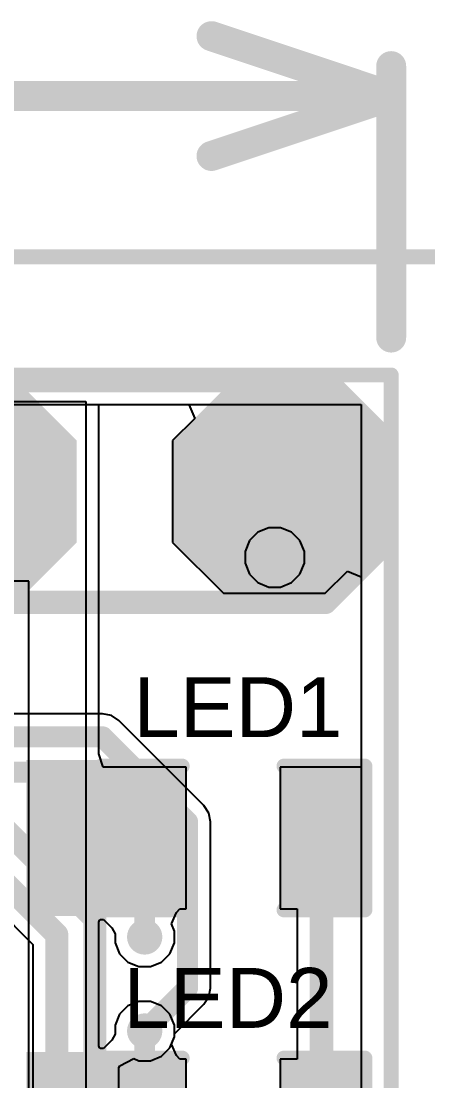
# Model space of a CAD drawing. Header units: millimetres. Extents: x -96 to 8, y -10 to 27.
# Drawn here: x -3.14 to 0.31, y 18.02 to 27 of the extents above; entities that cross this region are included whole.
import ezdxf

# ---------------------------------------------------------------- set-up
doc = ezdxf.new("R2010")
doc.units = ezdxf.units.MM
for name, color, linetype in [('BottomLayer', 5, 'Continuous'), ('Mechanical1', 6, 'Continuous'), ('Mechanical2', 216, 'Continuous'), ('TopLayer', 1, 'Continuous'), ('TopOverlay', 2, 'Continuous'), ('TopPaste', 8, 'Continuous'), ('TopSolder', 216, 'Continuous'), ('ViaHoleLayer', 16, 'Continuous')]:
    doc.layers.add(name, color=color, linetype=linetype)
doc.styles.add('Arial', font='', dxfattribs={"height": 0.2})
doc.styles.get('Arial').set_extended_font_data('Arial')

# ---------------------------------------------------------------- blocks, each defined once
blk = doc.blocks.new('LED_0603_38')
at = {"layer": 'TopLayer'}
for points in [[(-1, 0.5), (-0.5, 0.5), (-0.5, -0.5), (-1, -0.5)], [(0.5, 0.5), (1, 0.5), (1, -0.5), (0.5, -0.5)]]:
    blk.add_hatch(color=1, dxfattribs=at).paths.add_polyline_path(points)
at = {"layer": 'TopOverlay'}
blk.add_hatch(color=2, dxfattribs=at).paths.add_polyline_path([(1.1176, -0.6604), (1.7526, -0.6604), (1.7526, 0.6604), (1.1176, 0.6604)])
at = {"layer": 'TopPaste'}
for points in [[(-1, 0.5), (-0.5, 0.5), (-0.5, -0.5), (-1, -0.5)], [(0.5, 0.5), (1, 0.5), (1, -0.5), (0.5, -0.5)]]:
    blk.add_hatch(color=8, dxfattribs=at).paths.add_polyline_path(points)
at = {"layer": 'TopSolder'}
for points in [[(-1.1016, 0.6016), (-0.3984, 0.6016), (-0.3984, -0.6016), (-1.1016, -0.6016)], [(0.3984, 0.6016), (1.1016, 0.6016), (1.1016, -0.6016), (0.3984, -0.6016)]]:
    blk.add_hatch(color=216, dxfattribs=at).paths.add_polyline_path(points)
at = {"layer": 'TopOverlay', "const_width": 0.127}
for points in [[(-1.1176, 0.6096), (-1.1176, -0.6096)], [(-0.4318, 0.6096), (-1.1176, 0.6096)], [(1.1176, 0.6096), (0.4318, 0.6096)], [(1.1176, 0.6096), (1.1176, -0.6096)], [(-0.4318, -0.6096), (-1.1176, -0.6096)], [(1.1176, -0.6096), (0.4318, -0.6096)]]:
    blk.add_lwpolyline(points, dxfattribs=at)
at = {"layer": 'TopOverlay', "const_width": 0.0635}
for points in [[(-1.1494, 0.6096, 1), (-1.0858, 0.6096, 1)], [(-1.1494, 0.6096, 1), (-1.0858, 0.6096, 1)], [(-0.4636, 0.6096, 1), (-0.4001, 0.6096, 1)], [(0.4001, 0.6096, 1), (0.4636, 0.6096, 1)], [(1.0859, 0.6096, 1), (1.1494, 0.6096, 1)], [(1.0859, 0.6096, 1), (1.1494, 0.6096, 1)], [(-1.1494, -0.6096, 1), (-1.0858, -0.6096, 1)], [(-1.1494, -0.6096, 1), (-1.0858, -0.6096, 1)], [(-0.4636, -0.6096, 1), (-0.4001, -0.6096, 1)], [(0.4001, -0.6096, 1), (0.4636, -0.6096, 1)], [(1.0859, -0.6096, 1), (1.1494, -0.6096, 1)], [(1.0859, -0.6096, 1), (1.1494, -0.6096, 1)]]:
    blk.add_lwpolyline(points, format="xyb", close=True, dxfattribs=at)
blk = doc.blocks.new('LED_0603_39')
at = {"layer": 'TopLayer'}
for points in [[(-1, 0.5), (-0.5, 0.5), (-0.5, -0.5), (-1, -0.5)], [(0.5, 0.5), (1, 0.5), (1, -0.5), (0.5, -0.5)]]:
    blk.add_hatch(color=1, dxfattribs=at).paths.add_polyline_path(points)
at = {"layer": 'TopOverlay'}
blk.add_hatch(color=2, dxfattribs=at).paths.add_polyline_path([(1.1176, -0.6604), (1.7526, -0.6604), (1.7526, 0.6604), (1.1176, 0.6604)])
at = {"layer": 'TopPaste'}
for points in [[(-1, 0.5), (-0.5, 0.5), (-0.5, -0.5), (-1, -0.5)], [(0.5, 0.5), (1, 0.5), (1, -0.5), (0.5, -0.5)]]:
    blk.add_hatch(color=8, dxfattribs=at).paths.add_polyline_path(points)
at = {"layer": 'TopSolder'}
for points in [[(-1.1016, 0.6016), (-0.3984, 0.6016), (-0.3984, -0.6016), (-1.1016, -0.6016)], [(0.3984, 0.6016), (1.1016, 0.6016), (1.1016, -0.6016), (0.3984, -0.6016)]]:
    blk.add_hatch(color=216, dxfattribs=at).paths.add_polyline_path(points)
at = {"layer": 'TopOverlay', "const_width": 0.127}
for points in [[(-1.1176, 0.6096), (-1.1176, -0.6096)], [(-0.4318, 0.6096), (-1.1176, 0.6096)], [(1.1176, 0.6096), (0.4318, 0.6096)], [(1.1176, 0.6096), (1.1176, -0.6096)], [(-0.4318, -0.6096), (-1.1176, -0.6096)], [(1.1176, -0.6096), (0.4318, -0.6096)]]:
    blk.add_lwpolyline(points, dxfattribs=at)
at = {"layer": 'TopOverlay', "const_width": 0.0635}
for points in [[(-1.1494, 0.6096, 1), (-1.0858, 0.6096, 1)], [(-1.1494, 0.6096, 1), (-1.0858, 0.6096, 1)], [(-0.4636, 0.6096, 1), (-0.4001, 0.6096, 1)], [(0.4001, 0.6096, 1), (0.4636, 0.6096, 1)], [(1.0859, 0.6096, 1), (1.1494, 0.6096, 1)], [(1.0859, 0.6096, 1), (1.1494, 0.6096, 1)], [(-1.1494, -0.6096, 1), (-1.0858, -0.6096, 1)], [(-1.1494, -0.6096, 1), (-1.0858, -0.6096, 1)], [(-0.4636, -0.6096, 1), (-0.4001, -0.6096, 1)], [(0.4001, -0.6096, 1), (0.4636, -0.6096, 1)], [(1.0859, -0.6096, 1), (1.1494, -0.6096, 1)], [(1.0859, -0.6096, 1), (1.1494, -0.6096, 1)]]:
    blk.add_lwpolyline(points, format="xyb", close=True, dxfattribs=at)
blk = doc.blocks.new('5_T____P___44')
at = {"layer": 'TopLayer'}
for points in [[(0.381, 0.762), (-0.381, 0.762), (-0.762, 0.381), (-0.762, -0.381), (-0.381, -0.762), (0.381, -0.762), (0.762, -0.381), (0.762, 0.381)], [(2.921, 0.762), (2.159, 0.762), (1.778, 0.381), (1.778, -0.381), (2.159, -0.762), (2.921, -0.762), (3.302, -0.381), (3.302, 0.381)]]:
    blk.add_hatch(color=1, dxfattribs=at).paths.add_polyline_path(points)
at = {"layer": 'TopPaste'}
for points in [[(0.381, 0.762), (-0.381, 0.762), (-0.762, 0.381), (-0.762, -0.381), (-0.381, -0.762), (0.381, -0.762), (0.762, -0.381), (0.762, 0.381)], [(2.921, 0.762), (2.159, 0.762), (1.778, 0.381), (1.778, -0.381), (2.159, -0.762), (2.921, -0.762), (3.302, -0.381), (3.302, 0.381)]]:
    blk.add_hatch(color=8, dxfattribs=at).paths.add_polyline_path(points)
at = {"layer": 'TopSolder'}
for points in [[(0.4318, 0.8636), (-0.4318, 0.8636), (-0.8636, 0.4318), (-0.8636, -0.4318), (-0.4318, -0.8636), (0.4318, -0.8636), (0.8636, -0.4318), (0.8636, 0.4318)], [(2.9718, 0.8636), (2.1082, 0.8636), (1.6764, 0.4318), (1.6764, -0.4318), (2.1082, -0.8636), (2.9718, -0.8636), (3.4036, -0.4318), (3.4036, 0.4318)]]:
    blk.add_hatch(color=216, dxfattribs=at).paths.add_polyline_path(points)
at = {"layer": 'TopOverlay', "const_width": 0.2}
for points in [[(-0.4318, 0.9398), (-0.9398, 0.4318)], [(10.5918, 0.9398), (-0.4318, 0.9398)], [(-0.9398, 0.4318), (-0.9398, -0.4318)], [(-0.4318, -0.9398), (-0.9398, -0.4318)], [(10.5918, -0.9398), (-0.4318, -0.9398)]]:
    blk.add_lwpolyline(points, dxfattribs=at)
at = {"layer": 'TopOverlay', "const_width": 0.1}
for points in [[(-0.4818, 0.9398, 1), (-0.3818, 0.9398, 1)], [(-0.4818, 0.9398, 1), (-0.3818, 0.9398, 1)], [(-0.9898, 0.4318, 1), (-0.8898, 0.4318, 1)], [(-0.9898, 0.4318, 1), (-0.8898, 0.4318, 1)], [(-0.9898, -0.4318, 1), (-0.8898, -0.4318, 1)], [(-0.9898, -0.4318, 1), (-0.8898, -0.4318, 1)], [(-0.4818, -0.9398, 1), (-0.3818, -0.9398, 1)], [(-0.4818, -0.9398, 1), (-0.3818, -0.9398, 1)]]:
    blk.add_lwpolyline(points, format="xyb", close=True, dxfattribs=at)

msp = doc.modelspace()

# ---------------------------------------------------------------- hatches: boundary and pattern name
at = {"layer": 'BottomLayer'}
h = msp.add_hatch(color=5, dxfattribs=at)
edge = h.paths.add_edge_path()
edge.add_arc((-0.9882, 22.4536), 0.15, 0, 360)
h = msp.add_hatch(color=5, dxfattribs=at)
edge = h.paths.add_edge_path()
edge.add_arc((-2.091, 19.2348), 0.15, 0, 360)
h = msp.add_hatch(color=5, dxfattribs=at)
edge = h.paths.add_edge_path()
edge.add_arc((-2.091, 18.4372), 0.15, 0, 360)
at = {"layer": 'TopLayer'}
h = msp.add_hatch(color=1, dxfattribs=at)
edge = h.paths.add_edge_path()
edge.add_arc((-0.9882, 22.4536), 0.15, 0, 360)
h = msp.add_hatch(color=1, dxfattribs=at)
edge = h.paths.add_edge_path()
edge.add_arc((-2.091, 19.2348), 0.15, 0, 360)
h = msp.add_hatch(color=1, dxfattribs=at)
edge = h.paths.add_edge_path()
edge.add_arc((-2.091, 18.4372), 0.15, 0, 360)
at = {"layer": 'ViaHoleLayer'}
h = msp.add_hatch(color=16, dxfattribs=at)
edge = h.paths.add_edge_path()
edge.add_arc((-0.9882, 22.4536), 0.075, 0, 360)
h = msp.add_hatch(color=16, dxfattribs=at)
edge = h.paths.add_edge_path()
edge.add_arc((-2.091, 19.2348), 0.075, 0, 360)
h = msp.add_hatch(color=16, dxfattribs=at)
edge = h.paths.add_edge_path()
edge.add_arc((-2.091, 18.4372), 0.075, 0, 360)

# ---------------------------------------------------------------- linework, layer by layer
at = {"layer": 'BottomLayer'}
for p, q in [((-14.5564, 23.749), (-0.254, 23.749)), ((-0.254, 23.749), (-0.254, 10.6873)), ((-1.1307, 22.6669), (-1.2015, 22.5961)), ((-1.0382, 22.7052), (-1.1307, 22.6669)), ((-0.9382, 22.7052), (-1.0382, 22.7052)), ((-0.8457, 22.6669), (-0.9382, 22.7052)), ((-0.7749, 22.5961), (-0.8457, 22.6669)), ((-1.2015, 22.5961), (-1.2398, 22.5036)), ((-0.7366, 22.5036), (-0.7749, 22.5961)), ((-1.2398, 22.5036), (-1.2398, 22.4036)), ((-0.7366, 22.4036), (-0.7366, 22.5036)), ((-1.2398, 22.4036), (-1.2015, 22.3111)), ((-0.7749, 22.3111), (-0.7366, 22.4036)), ((-1.2015, 22.3111), (-1.1307, 22.2403)), ((-0.8457, 22.2403), (-0.7749, 22.3111)), ((-1.1307, 22.2403), (-1.0382, 22.202)), ((-1.0382, 22.202), (-0.9382, 22.202)), ((-0.9382, 22.202), (-0.8457, 22.2403)), ((-2.4478, 21.1262), (-4.8943, 21.1262)), ((-2.3734, 21.1114), (-2.4478, 21.1262)), ((-2.3104, 21.0693), (-2.3734, 21.1114)), ((-1.5899, 20.3488), (-2.3104, 21.0693)), ((-1.5478, 20.2857), (-1.5899, 20.3488)), ((-1.5899, 20.3488), (-1.5899, 20.3488)), ((-1.533, 20.2114), (-1.5478, 20.2857)), ((-1.533, 18.801), (-1.533, 20.2114)), ((-1.533, 20.2114), (-1.533, 20.2114)), ((-3.5488, 19.68), (-3.0402, 19.1714)), ((-3.0402, 19.1714), (-3.0402, 17.8158)), ((-1.5478, 18.7267), (-1.533, 18.801)), ((-1.5899, 18.6637), (-1.5478, 18.7267)), ((-1.8394, 18.4141), (-1.5899, 18.6637)), ((-1.5899, 18.6637), (-1.5899, 18.6637)), ((-1.8777, 18.2947), (-1.8394, 18.3872)), ((-1.8394, 18.3872), (-1.8394, 18.4141)), ((-1.9485, 18.2239), (-1.8777, 18.2947)), ((-2.3016, 18.1411), (-2.1844, 18.2036)), ((-2.1844, 18.2036), (-2.141, 18.1856)), ((-2.141, 18.1856), (-2.041, 18.1856)), ((-2.041, 18.1856), (-1.9485, 18.2239)), ((-2.3114, 18.1292), (-2.3016, 18.1411)), ((-2.3114, 11.1265), (-2.3114, 18.1292))]:
    msp.add_line(p, q, dxfattribs=at)
for points, const_width in [([(-4.8943, 20.932), (-2.4478, 20.932)], 0.1778), ([(-2.4478, 20.932), (-1.7272, 20.2114)], 0.1778), ([(-4.7513, 20.632), (-2.7171, 20.632)], 0.1778), ([(-2.7171, 20.632), (-2.091, 20.0059)], 0.1778), ([(-3.3311, 20.2056), (-2.5146, 19.3891)], 0.1954), ([(-1.7272, 18.801), (-1.7272, 20.2114)], 0.1778), ([(-2.091, 19.2348), (-2.091, 20.0059)], 0.1778), ([(-3.4646, 19.8832), (-2.837, 19.2556)], 0.1954), ([(-2.5146, 11.1265), (-2.5146, 19.3891)], 0.1954), ([(-2.837, 11.26), (-2.837, 19.2556)], 0.1954), ([(-2.091, 18.4372), (-1.7272, 18.801)], 0.1778)]:
    msp.add_lwpolyline(points, dxfattribs=dict(at, const_width=const_width))
for points, const_width in [([(-2.4922, 20.932, 1), (-2.4033, 20.932, 1)], 0.0889), ([(-2.4922, 20.932, 1), (-2.4033, 20.932, 1)], 0.0889), ([(-2.7615, 20.632, 1), (-2.6726, 20.632, 1)], 0.0889), ([(-2.7615, 20.632, 1), (-2.6726, 20.632, 1)], 0.0889), ([(-1.7716, 20.2114, 1), (-1.6827, 20.2114, 1)], 0.0889), ([(-1.7716, 20.2114, 1), (-1.6827, 20.2114, 1)], 0.0889), ([(-2.1355, 20.0059, 1), (-2.0466, 20.0059, 1)], 0.0889), ([(-2.1355, 20.0059, 1), (-2.0466, 20.0059, 1)], 0.0889), ([(-2.5634, 19.3891, 1), (-2.4658, 19.3891, 1)], 0.0977), ([(-2.5634, 19.3891, 1), (-2.4658, 19.3891, 1)], 0.0977), ([(-2.8858, 19.2556, 1), (-2.7881, 19.2556, 1)], 0.0977), ([(-2.8858, 19.2556, 1), (-2.7881, 19.2556, 1)], 0.0977), ([(-2.1355, 19.2348, 1), (-2.0466, 19.2348, 1)], 0.0889), ([(-1.7716, 18.801, 1), (-1.6827, 18.801, 1)], 0.0889), ([(-1.7716, 18.801, 1), (-1.6827, 18.801, 1)], 0.0889), ([(-2.1355, 18.4372, 1), (-2.0466, 18.4372, 1)], 0.0889)]:
    msp.add_lwpolyline(points, format="xyb", close=True, dxfattribs=dict(at, const_width=const_width))
at = {"layer": 'Mechanical1', "const_width": 0.254}
for points in [[(-1.524, 26.8732), (0, 26.3652)], [(0, 24.3175), (0, 26.6192)], [(-8.5486, 26.3652), (0, 26.3652)], [(-1.524, 25.8572), (0, 26.3652)]]:
    msp.add_lwpolyline(points, dxfattribs=at)
at = {"layer": 'Mechanical1', "const_width": 0.127}
for points in [[(-1.5875, 26.8732, 1), (-1.4605, 26.8732, 1)], [(-0.0635, 26.6192, 1), (0.0635, 26.6192, 1)], [(-0.0635, 26.3652, 1), (0.0635, 26.3652, 1)], [(-0.0635, 26.3652, 1), (0.0635, 26.3652, 1)], [(-0.0635, 26.3652, 1), (0.0635, 26.3652, 1)], [(-1.5875, 25.8572, 1), (-1.4605, 25.8572, 1)], [(-0.0635, 24.3175, 1), (0.0635, 24.3175, 1)]]:
    msp.add_lwpolyline(points, format="xyb", close=True, dxfattribs=at)
at = {"layer": 'Mechanical2', "const_width": 0.127}
for points in [[(-27, 24), (0, 24)], [(0, 0), (0, 24)]]:
    msp.add_lwpolyline(points, dxfattribs=at)
at = {"layer": 'Mechanical2', "const_width": 0.0635}
msp.add_lwpolyline([(-0.0318, 24, 1), (0.0317, 24, 1)], format="xyb", close=True, dxfattribs=at)
msp.add_lwpolyline([(-0.0318, 24, 1), (0.0317, 24, 1)], format="xyb", close=True, dxfattribs=at)
at = {"layer": 'TopLayer'}
for p, q in [((-3.9116, 23.7744), (-2.5908, 23.7744)), ((-2.5908, 23.7744), (-2.5908, 16.6743)), ((-2.4808, 20.7868), (-2.4808, 23.749)), ((-2.4808, 23.749), (-1.7153, 23.749)), ((-1.7153, 23.749), (-1.6667, 23.6317)), ((-1.6667, 23.6317), (-1.8542, 23.4442)), ((-1.8542, 23.4442), (-1.8542, 22.5806)), ((-1.8542, 22.5806), (-1.4224, 22.1488)), ((-0.5588, 22.1488), (-0.3713, 22.3363)), ((-0.3713, 22.3363), (-0.254, 22.2877)), ((-0.254, 22.2877), (-0.254, 20.6756)), ((-3.0734, 22.2504), (-3.9116, 22.2504)), ((-3.0734, 16.9789), (-3.0734, 22.2504)), ((-1.4224, 22.1488), (-0.5588, 22.1488)), ((-2.4426, 20.6756), (-2.4808, 20.7868)), ((-1.7394, 20.6756), (-2.4426, 20.6756)), ((-1.7394, 19.4724), (-1.7394, 20.6756)), ((-0.254, 20.6756), (-0.9426, 20.6756)), ((-0.9426, 20.6756), (-0.9426, 19.4724)), ((-1.8645, 19.3454), (-1.8211, 19.441)), ((-1.8211, 19.441), (-1.7932, 19.4724)), ((-1.7932, 19.4724), (-1.7394, 19.4724)), ((-0.9426, 19.4724), (-0.7982, 19.4724)), ((-0.7982, 19.4724), (-0.7982, 18.1996)), ((-2.4808, 19.3612), (-2.475, 19.3782)), ((-2.4808, 18.3108), (-2.4808, 19.3612)), ((-2.475, 19.3782), (-2.4673, 19.3824)), ((-2.4673, 19.3824), (-2.4391, 19.3838)), ((-2.4391, 19.3838), (-2.3685, 19.3113)), ((-1.8394, 19.2848), (-1.8645, 19.3454)), ((-2.3685, 19.3113), (-2.3426, 19.2612)), ((-2.3426, 19.2612), (-2.3426, 19.1847)), ((-1.8394, 19.1847), (-1.8394, 19.2848)), ((-2.3426, 19.1847), (-2.3043, 19.0923)), ((-1.8777, 19.0923), (-1.8394, 19.1847)), ((-2.3043, 19.0923), (-2.2335, 19.0215)), ((-1.9485, 19.0215), (-1.8777, 19.0923)), ((-2.2335, 19.0215), (-2.141, 18.9832)), ((-2.141, 18.9832), (-2.041, 18.9832)), ((-2.041, 18.9832), (-1.9485, 19.0215)), ((-2.2335, 18.6505), (-2.3043, 18.5797)), ((-2.141, 18.6888), (-2.2335, 18.6505)), ((-2.041, 18.6888), (-2.141, 18.6888)), ((-1.9485, 18.6505), (-2.041, 18.6888)), ((-1.8777, 18.5797), (-1.9485, 18.6505)), ((-2.3043, 18.5797), (-2.3426, 18.4873)), ((-1.8394, 18.4873), (-1.8777, 18.5797)), ((-2.3426, 18.4873), (-2.3426, 18.4108)), ((-1.8394, 18.3872), (-1.8394, 18.4873)), ((-2.3685, 18.3607), (-2.4391, 18.2882)), ((-2.3426, 18.4108), (-2.3685, 18.3607)), ((-1.8645, 18.3266), (-1.8394, 18.3872)), ((-2.475, 18.2938), (-2.4808, 18.3108)), ((-2.4673, 18.2896), (-2.475, 18.2938)), ((-2.4391, 18.2882), (-2.4673, 18.2896)), ((-1.8211, 18.231), (-1.8645, 18.3266)), ((-1.7932, 18.1996), (-1.8211, 18.231)), ((-1.7394, 18.1996), (-1.7932, 18.1996)), ((-1.7394, 16.9964), (-1.7394, 18.1996)), ((-0.7982, 18.1996), (-0.9426, 18.1996)), ((-0.9426, 18.1996), (-0.9426, 17.2888))]:
    msp.add_line(p, q, dxfattribs=at)
for points, const_width in [([(-2.091, 19.2348), (-2.091, 20.074)], 0.1778), ([(-0.591, 17.3474), (-0.591, 20.074)], 0.2032), ([(-2.091, 17.598), (-2.091, 18.4372)], 0.1778)]:
    msp.add_lwpolyline(points, dxfattribs=dict(at, const_width=const_width))
for points, const_width in [([(-2.1355, 20.074, 1), (-2.0466, 20.074, 1)], 0.0889), ([(-0.6418, 20.074, 1), (-0.5402, 20.074, 1)], 0.1016), ([(-2.1355, 19.2348, 1), (-2.0466, 19.2348, 1)], 0.0889), ([(-2.1355, 18.4372, 1), (-2.0466, 18.4372, 1)], 0.0889)]:
    msp.add_lwpolyline(points, format="xyb", close=True, dxfattribs=dict(at, const_width=const_width))
at = {"layer": 'TopOverlay', "const_width": 0.127}
msp.add_lwpolyline([(-86.0602, 25.0032), (8.419, 25.0032)], dxfattribs=at)

# ---------------------------------------------------------------- block references
at = {"rotation": 180}
for name, p in [('5_T____P___44', (-0.9906, 23.0124)), ('LED_0603_39', (-1.341, 20.074)), ('LED_0603_38', (-1.341, 17.598))]:
    msp.add_blockref(name, p, dxfattribs=at)

# ---------------------------------------------------------------- texts
at = {"layer": 'TopOverlay', "style": 'Arial'}
for s, p in [('LED1', (-2.1874, 20.9297)), ('LED2', (-2.272, 18.4641))]:
    msp.add_text(s, height=0.508, dxfattribs=at).set_placement(p)

doc.saveas('drawing.dxf')
